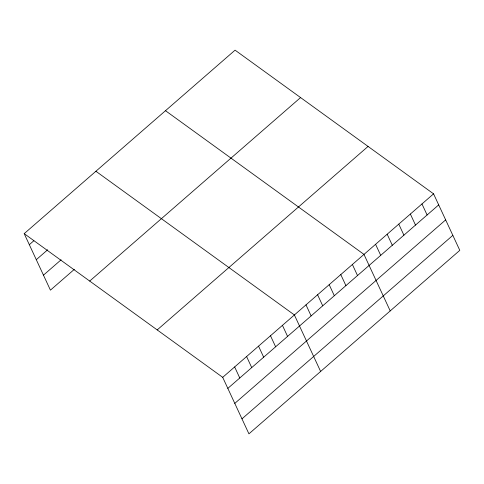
<?xml version="1.0" encoding="UTF-8"?>
<svg xmlns="http://www.w3.org/2000/svg" width="484" height="484" viewBox="0 0 484 484"><rect width="100%" height="100%" fill="white"/><g stroke="black" fill="none" stroke-linecap="round" stroke-linejoin="round"><path stroke-width="0.73" d="M24.2 233.645L235.073 50.154L433.573 193.848L459.8 250.355L248.927 433.846L222.701 377.339L24.2 233.645L50.427 290.152L74.33 269.352M29.324 244.686L33.88 240.723M36.288 259.69L47.668 249.786M43.463 275.148L61.105 259.799M89.703 281.065L300.576 97.574M157.197 329.919L368.064 146.428M222.701 377.339L433.573 193.848M227.825 388.386L438.698 204.895M234.788 403.39L445.661 219.899M241.964 418.848L452.836 235.357M165.486 110.703L363.98 254.403L390.213 310.909M95.899 171.257L294.393 314.957L320.626 371.464M421.969 203.946L427.1 214.987M410.371 214.037L415.502 225.078M398.774 224.128L403.904 235.17M387.176 234.22L392.306 245.261M375.578 244.311L380.708 255.352M352.382 264.494L357.513 275.535M340.784 274.585L345.915 285.633M329.187 284.677L334.317 295.724M317.589 294.768L322.719 305.815M305.991 304.859L311.121 315.907M282.444 325.351L287.575 336.398M270.495 335.751L275.626 346.792M258.547 346.151L263.671 357.192M246.598 356.545L251.722 367.586M234.649 366.945L239.774 377.986"/></g></svg>
